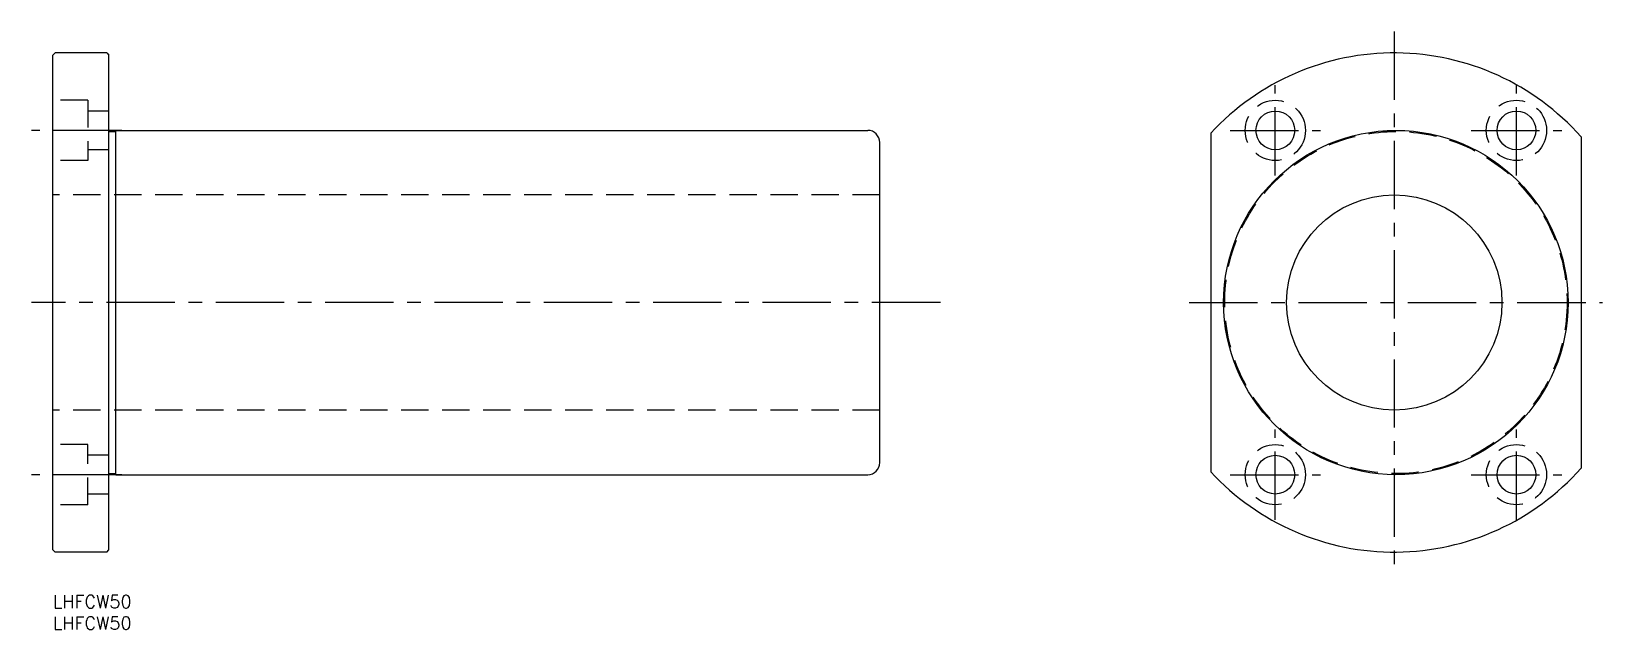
# Model space of a CAD drawing. Extents: x -5 to 360, y -8 to 131.
import ezdxf

# ---------------------------------------------------------------- set-up
doc = ezdxf.new("R2010")
doc.units = 0
doc.header["$LTSCALE"] = 0.5
doc.linetypes.add('CENTER', pattern=[50.8, 31.75, -6.35, 6.35, -6.35])
doc.linetypes.add('DASHED', pattern=[19.05, 12.7, -6.35])
for name, color, linetype in [('CENTER', 1, 'CENTER'), ('MSM_CONTINUOUS', 7, 'CONTINUOUS'), ('MSM_DASHED', 4, 'DASHED'), ('MSM_PART_NUMBER', 7, 'CONTINUOUS')]:
    doc.layers.add(name, color=color, linetype=linetype)
doc.styles.get("Standard").update_dxf_attribs({"font": 'txt.shx', "height": 3, "bigfont": 'bigfont.shx'})

# ---------------------------------------------------------------- blocks, each defined once
blk = doc.blocks.new('*U28')
at = {"layer": 'MSM_PART_NUMBER'}
blk.add_text('LHFCW50', height=3, dxfattribs=at).set_placement((0, -3))
blk = doc.blocks.new('*U29')
at = {"layer": 'MSM_PART_NUMBER'}
blk.add_text('LHFCW50', height=3, dxfattribs=at).set_placement((0, -8))

msp = doc.modelspace()

# ---------------------------------------------------------------- linework, layer by layer
at = {"layer": 'CENTER'}
for p, q in [((311.5, 131), (311.5, 5)), ((283.87, 97.5), (283.87, 118.5)), ((339.87, 97.5), (339.87, 118.5)), ((16, 108), (-5, 108)), ((273.37, 108), (294.37, 108)), ((329.37, 108), (350.37, 108)), ((206.08, 68), (-5, 68)), ((263.87, 68), (359.87, 68)), ((283.87, 17.5), (283.87, 38.5)), ((339.87, 17.5), (339.87, 38.5)), ((16, 28), (-5, 28)), ((273.37, 28), (294.37, 28)), ((329.37, 28), (350.37, 28))]:
    msp.add_line(p, q, dxfattribs=at)
at = {"layer": 'MSM_CONTINUOUS'}
for p, q in [((0, 125.5), (0.5, 126)), ((0, 10.5), (0, 125.5)), ((12.5, 126), (0.5, 126)), ((12.5, 126), (13, 125.5)), ((13, 10.5), (13, 125.5)), ((13, 107.75), (14.6, 107.75)), ((14.6, 108), (189.2, 108)), ((14.6, 28), (14.6, 108)), ((268.87, 107.32), (268.87, 28.68)), ((354.87, 106.52), (354.87, 29.48)), ((192, 30.8), (192, 105.2)), ((13, 28.25), (14.6, 28.25)), ((14.6, 28), (189.2, 28)), ((0, 10.5), (0.5, 10)), ((12.5, 10), (0.5, 10)), ((12.5, 10), (13, 10.5))]:
    msp.add_line(p, q, dxfattribs=at)
for centre, radius in [((283.87, 108), 4.5), ((339.87, 108), 4.5), ((311.87, 68), 40), ((311.5, 68), 25), ((283.87, 28), 4.5), ((339.87, 28), 4.5)]:
    msp.add_circle(centre, radius, dxfattribs=at)
for centre, radius, start, end in [((311.5, 68), 58, 41.6116, 137.3152), ((189.2, 105.2), 2.8, 0, 90), ((189.2, 30.8), 2.8, 270, 0), ((311.5, 68), 58, 222.6848, 318.3884)]:
    msp.add_arc(centre, radius, start, end, dxfattribs=at)
at = {"layer": 'MSM_DASHED'}
for p, q in [((8.1, 115), (0, 115)), ((8.1, 115), (8.1, 101)), ((13, 112.5), (8.1, 112.5)), ((13, 103.5), (8.1, 103.5)), ((8.1, 101), (0, 101)), ((192, 93), (0, 93)), ((192, 43), (0, 43)), ((8.1, 35), (0, 35)), ((8.1, 21), (8.1, 35)), ((13, 32.5), (8.1, 32.5)), ((13, 23.5), (8.1, 23.5)), ((8.1, 21), (0, 21))]:
    msp.add_line(p, q, dxfattribs=at)
for centre, radius in [((283.87, 108), 7), ((339.87, 108), 7), ((311.87, 68), 39.75), ((283.87, 28), 7), ((339.87, 28), 7)]:
    msp.add_circle(centre, radius, dxfattribs=at)

# ---------------------------------------------------------------- block references
at = {"layer": 'MSM_CONTINUOUS'}
for name in ['*U28', '*U29']:
    msp.add_blockref(name, (0, 0), dxfattribs=at)

doc.saveas('drawing.dxf')
